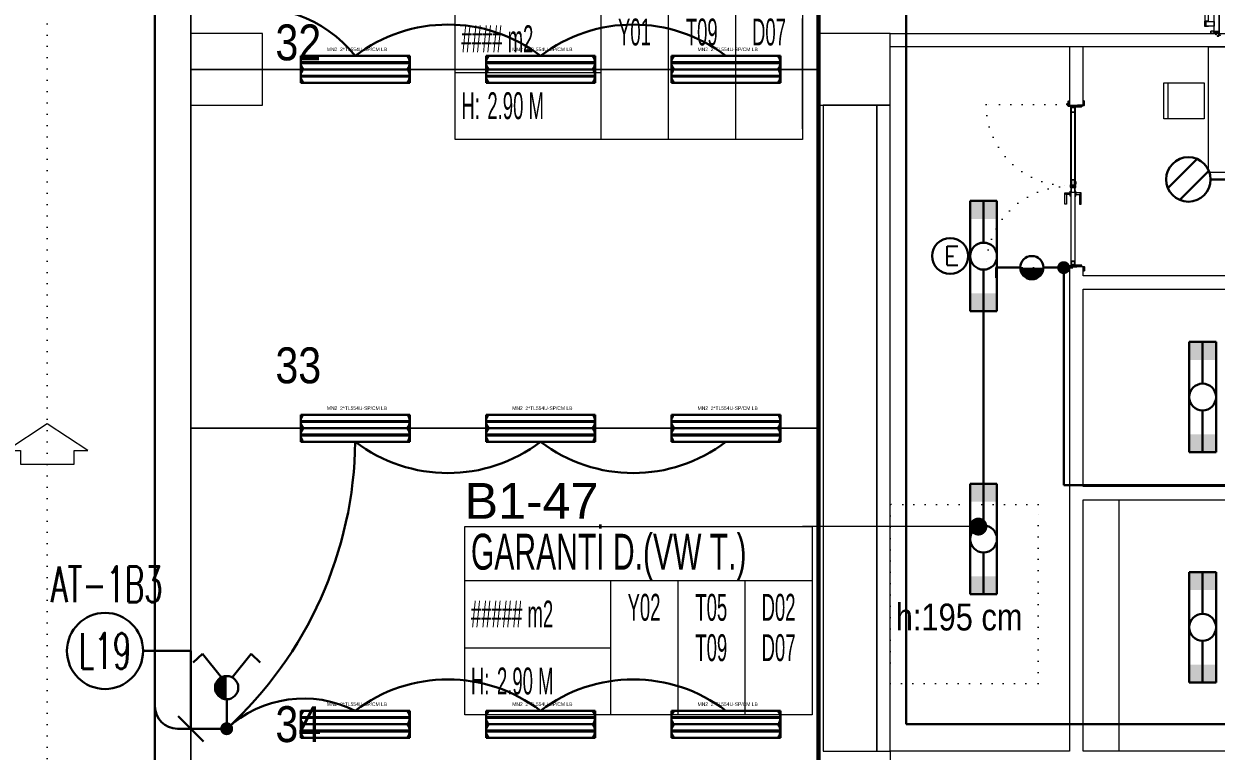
# Model space of a CAD drawing. Header units: metres. Extents: x -13316 to 152404, y -3899 to 30226.
# Drawn here: x 59094 to 60423, y 2000 to 2811 of the extents above; entities that cross this region are included whole.
import ezdxf
from ezdxf.enums import TextEntityAlignment as Align

# ---------------------------------------------------------------- set-up
doc = ezdxf.new("R2010")
doc.units = ezdxf.units.M
doc.header["$LTSCALE"] = 100
doc.header["$MEASUREMENT"] = 0
doc.header["$PDMODE"] = 1
for name, pattern in [('DOT2', [0.125, 0, -0.125]), ('DOT5', [0.75, 0, -0.75]), ('HIDDEN', [0.375, 0.25, -0.125])]:
    doc.linetypes.add(name, pattern=pattern)
doc.layers.get('0').update_dxf_attribs({"color": 9, "lineweight": 9})
for name, color, linetype, lineweight in [('00', 9, 'Continuous', 9), ('01', 9, 'Continuous', 9), ('05', 9, 'Continuous', 9), ('06B', 9, 'Continuous', 9), ('06C', 9, 'Continuous', 9), ('06D', 9, 'Continuous', 9), ('09', 9, 'Continuous', 9), ('10', 9, 'Continuous', 9), ('14', 9, 'Continuous', 9), ('20', 9, 'DOT2', 9), ('21', 9, 'Continuous', 9), ('21_mahal200', 9, 'Continuous', 9), ('E-2x18W GÖMME PL COMPACT FLUORESAN ARMATÜR', 7, 'Continuous', 30), ('E-2x36 W SIVAÜSTÜ FLUORESAN ARMATÜR (ETANŞ)', 7, 'Continuous', 30), ('E-2x54 W SIVAÜSTÜ FLUORESAN YÜKSEK TAVAN ARMATÜRÜ', 7, 'Continuous', 30), ('E-ACİL AYDINLATMA KİTİ', 7, 'Continuous', 30), ('E-ANAHTAR (ETANŞ)', 7, 'Continuous', 30), ('E-KABLO', 7, 'Continuous', 30), ('E-KOMÜTATÖR ANAHTAR (ETANŞ)', 7, 'Continuous', 30), ('E-LINYE', 7, 'Continuous', 30)]:
    doc.layers.add(name, color=color, linetype=linetype, lineweight=lineweight)
doc.styles.add('Arial', font='arial.ttf', dxfattribs={"height": 2.5})
doc.styles.add('E-YAZI', font='txttw.shx')
doc.styles.add('MuuM_TEXT-STANDART', font='ARIALN.TTF')
doc.dimstyles.new('MuuM_DIM200', dxfattribs={"dimscale": 20, "dimtxt": 2, "dimasz": 1, "dimexe": 1, "dimexo": 1, "dimgap": 1, "dimtad": 1, "dimdec": 1, "dimrnd": 0.5, "dimdsep": 46, "dimtxsty": 'MuuM_TEXT-STANDART', "dimblk": 'ARCHTICK', "dimcen": 0, "dimdle": 0.15, "dimclrd": 256, "dimclre": 256, "dimclrt": 256, "dimadec": 0, "dimazin": 0, "dimtfac": 5, "dimtdec": 1, "dimtix": 1, "dimtmove": 2, "dimatfit": 3, "dimldrblk": 'DOT', "dimfxl": 3, "dimfxlon": 1, "dimtolj": 1, "dimlwd": -1, "dimlwe": -1, "dimarcsym": 0})

# ---------------------------------------------------------------- blocks, each defined once
blk = doc.blocks.new('100_2x18W GÖMME PL COMPACT FLUORESAN ARMATÜR')
at = {"layer": 'E-2x18W GÖMME PL COMPACT FLUORESAN ARMATÜR', "color": 7}
for p, q in [((-1.426, -0.605), (0.605, 1.426)), ((-0.605, -1.426), (1.426, 0.605))]:
    blk.add_line(p, q, dxfattribs=at)
at = {"layer": 'E-2x18W GÖMME PL COMPACT FLUORESAN ARMATÜR', "color": 4}
blk.add_circle((0, 0), 1.549, dxfattribs=at)
blk = doc.blocks.new('2x54 W SIVAÜSTÜ FLUORESAN YÜKSEK TAVAN ARMATÜRÜ')
at = {"layer": 'E-2x54 W SIVAÜSTÜ FLUORESAN YÜKSEK TAVAN ARMATÜRÜ', "color": 4}
for p, q in [((-60.8, 15), (-60.8, -15)), ((-60.8, 15), (60.8, 15)), ((60.8, 15), (60.8, 0)), ((-60, 0), (-15, 0)), ((15, 0), (60, 0)), ((60.8, 0), (60.8, -15)), ((-60.8, -15), (60.8, -15))]:
    blk.add_line(p, q, dxfattribs=at)
at = {"layer": 'E-2x54 W SIVAÜSTÜ FLUORESAN YÜKSEK TAVAN ARMATÜRÜ', "color": 7}
for p, q in [((-60.8, 0), (60.8, 0)), ((-59.3, 8), (59.3, 8)), ((-59.2, 7), (59.4, 7)), ((-59.3, -7), (59.3, -7)), ((-59.2, -8), (59.4, -8))]:
    blk.add_line(p, q, dxfattribs=at)
for centre in [(-59.2, 7.6), (-59.2, 7.3), (59.4, 7.6), (59.4, 7.3), (-59.2, -7.4), (-59.2, -7.7), (59.4, -7.4), (59.4, -7.7)]:
    blk.add_circle(centre, 0.11, dxfattribs=at)
for centre, radius, start, end in [((-48.7, 7.5), 12.1, 141.86, 218.14), ((48.7, 7.5), 12.1, 321.86, 38.14), ((-59.1, 7.5), 0.515, 106.8674, 266.7612), ((-59.3, 7.5), 0.519, 289.2244, 84.4042), ((59.5, 7.5), 0.515, 106.8674, 266.7612), ((59.3, 7.5), 0.519, 289.2244, 84.4042), ((-48.7, -7.5), 12.1, 141.86, 218.14), ((-59.1, -7.5), 0.515, 106.8674, 266.7612), ((-59.3, -7.5), 0.519, 289.2244, 84.4042), ((48.7, -7.5), 12.1, 321.86, 38.14), ((59.5, -7.5), 0.515, 106.8674, 266.7612), ((59.3, -7.5), 0.519, 289.2244, 84.4042)]:
    blk.add_arc(centre, radius, start, end, dxfattribs=at)
at = {"layer": 'E-2x54 W SIVAÜSTÜ FLUORESAN YÜKSEK TAVAN ARMATÜRÜ', "color": 7, "style": 'Arial'}
blk.add_text('MN2  2*TL554U-SP/CM LB', height=3.951, dxfattribs=at).set_placement((-31.6, 20.4))
blk = doc.blocks.new('100_KOMÜTATÖR ANAHTAR (ETANŞ)')
at = {"layer": 'E-KOMÜTATÖR ANAHTAR (ETANŞ)', "color": 4}
for p, q in [((-1.695, 5.222), (-2.326, 4.622)), ((-0.372, 3.563), (-1.695, 5.222)), ((0.372, 3.563), (1.695, 5.222)), ((1.695, 5.222), (2.326, 4.622)), ((0, 2.053), (0, 0))]:
    blk.add_line(p, q, dxfattribs=at)
at = {"layer": 'E-KOMÜTATÖR ANAHTAR (ETANŞ)', "color": 4, "const_width": 0.81}
blk.add_lwpolyline([(0, 3.268, 0.414214), (-0.405, 2.863, 0.414214), (0, 2.458, 0.414214)], format="xyb", dxfattribs=at)
at = {"layer": 'E-KOMÜTATÖR ANAHTAR (ETANŞ)', "color": 4}
blk.add_circle((0, 2.863), 0.81, dxfattribs=at)
blk = doc.blocks.new('100_2x36 W SIVAÜSTÜ FLUORESAN ARMATÜR (ETANŞ)')
at = {"layer": 'E-2x36 W SIVAÜSTÜ FLUORESAN ARMATÜR (ETANŞ)', "color": 4}
for p, q in [((-6.15, 1.5), (6.15, 1.5)), ((-6.15, 1.5), (-6.15, -1.5)), ((6.15, 1.5), (6.15, -1.5)), ((-1.5, 0), (-6.15, 0)), ((1.5, 0), (6.15, 0)), ((-6.15, -1.5), (6.15, -1.5))]:
    blk.add_line(p, q, dxfattribs=at)
blk.add_circle((0, 0), 1.5, dxfattribs=at)
for points in [[(-4.15, 1.5), (-4.15, -1.5), (-6.15, 1.5), (-6.15, -1.5)], [(4.15, 1.5), (4.15, -1.5), (6.15, 1.5), (6.15, -1.5)]]:
    blk.add_solid(points, dxfattribs=at)
blk = doc.blocks.new('100_ACİL AYDINLATMA KİTİ')
at = {"layer": 'E-ACİL AYDINLATMA KİTİ', "color": 3}
blk.add_circle((0, 0), 1.251, dxfattribs=at)
at = {"layer": 'E-ACİL AYDINLATMA KİTİ', "color": 3, "style": 'E-YAZI'}
blk.add_text('E', height=1.34, dxfattribs=at).set_placement((-0.448, -0.694))
blk = doc.blocks.new('100_ANAHTAR (ETANŞ)')
at = {"layer": 'E-ANAHTAR (ETANŞ)', "color": 4}
for p, q in [((0, 5.345), (-0.714, 5.345)), ((0, 3.673), (0, 5.345)), ((0, 2.053), (0, 0))]:
    blk.add_line(p, q, dxfattribs=at)
at = {"layer": 'E-ANAHTAR (ETANŞ)', "color": 4, "const_width": 0.81}
blk.add_lwpolyline([(0, 3.268, 0.414214), (-0.405, 2.863, 0.414214), (0, 2.458, 0.414214)], format="xyb", dxfattribs=at)
at = {"layer": 'E-ANAHTAR (ETANŞ)', "color": 4}
blk.add_circle((0, 2.863), 0.81, dxfattribs=at)
blk = doc.blocks.new('p-kolon_80x80')
blk.add_lwpolyline([(-40, -40), (40, -40), (40, 40), (-40, 40)], close=True)
blk = doc.blocks.new('1.bod.mimari.elk')
at = {"layer": '01'}
for p in [(3000, -6190), (3700, -6190)]:
    blk.add_blockref('p-kolon_80x80', p, dxfattribs=at)
blk = doc.blocks.new('prf-scr2')
at = {"linetype": 'DOT2', "ltscale": 10}
blk.add_line((0, 0.2), (0, -1.1), dxfattribs=at)
for p, q in [((-0.1, -0.2), (0.1, -0.3)), ((0.1, -0.2), (-0.1, -0.2)), ((0.1, -0.3), (-0.1, -0.3)), ((-0.1, -0.3), (0.1, -0.4)), ((0.1, -0.4), (-0.1, -0.4)), ((0.1, -0.5), (-0.1, -0.4)), ((-0.1, -0.4), (0.1, -0.4)), ((0.1, -0.6), (-0.1, -0.5)), ((-0.1, -0.5), (0.1, -0.5)), ((-0.1, -0.6), (0.1, -0.7)), ((0.1, -0.6), (-0.1, -0.6)), ((-0.1, -0.6), (0.1, -0.6)), ((-0.1, -0.7), (0.1, -0.8)), ((0.1, -0.7), (-0.1, -0.7)), ((-0.1, -0.8), (0.1, -0.8)), ((0.1, -0.8), (-0.1, -0.8)), ((0.1, -0.2), (0, -0.1)), ((0, -0.2), (0.1, -0.2))]:
    blk.add_line(p, q)
blk.add_lwpolyline([(0.2, 0), (-0.2, 0), (-0.2, 0), (-0.1, -0.1), (0.1, -0.1), (0.2, 0), (0.2, 0)], close=True)
for points in [[(0.2, 0), (-0.2, 0)], [(-0.1, -0.1), (-0.1, -0.2), (-0.1, -0.2), (-0.1, -0.2), (-0.1, -0.2), (-0.1, -0.3), (-0.1, -0.3), (-0.1, -0.3), (-0.1, -0.3), (-0.1, -0.4), (-0.1, -0.4), (-0.1, -0.4), (-0.1, -0.4), (-0.1, -0.4), (-0.1, -0.5), (-0.1, -0.5), (-0.1, -0.5), (-0.1, -0.5), (-0.1, -0.5), (-0.1, -0.5), (-0.1, -0.6), (-0.1, -0.6), (-0.1, -0.6), (-0.1, -0.6), (-0.1, -0.6), (-0.1, -0.7), (-0.1, -0.7), (-0.1, -0.7), (-0.1, -0.7), (-0.1, -0.7), (-0.1, -0.8), (-0.1, -0.8), (-0.1, -0.8), (-0.1, -0.8), (0, -0.9), (0, -0.9), (0, -0.9), (0.1, -0.8), (0.1, -0.8), (0.1, -0.7), (0.1, -0.7), (0.1, -0.7), (0.1, -0.7), (0.1, -0.7), (0.1, -0.7), (0.1, -0.6), (0.1, -0.6), (0.1, -0.6), (0.1, -0.6), (0.1, -0.6), (0.1, -0.5), (0.1, -0.5), (0.1, -0.5), (0.1, -0.5), (0.1, -0.4), (0.1, -0.4), (0.1, -0.4), (0.1, -0.4), (0.1, -0.4), (0.1, -0.3), (0.1, -0.3), (0.1, -0.3), (0.1, -0.3), (0.1, -0.3), (0.1, -0.3), (0.1, -0.2), (0.1, -0.2), (0.1, -0.2), (0.1, -0.2), (0.1, -0.2), (0.1, -0.1)]]:
    blk.add_lwpolyline(points)
blk = doc.blocks.new('gr-p-barel kilitli kapı kolu')
at = {"flags": 128}
for points in [[(-0.9, 0.8), (-0.9, 4.9), (-11.7, 4.9), (-11.7, 6.7), (0.9, 6.7), (0.9, 0.8)], [(-0.8, 5), (0.8, 6.6)]]:
    blk.add_lwpolyline(points, dxfattribs=at)
blk.add_lwpolyline([(-2.75, 0), (-2.75, 0.7), (2.75, 0.7), (2.75, 0)])
blk.add_lwpolyline([(-1.3, 0.7), (1.3, 0.7), (1.3, 0.8), (-1.3, 0.8)], close=True)
blk = doc.blocks.new('p-de-02')
at = {"layer": '06C'}
blk.add_lwpolyline([(106.3, -16.6, 1), (106.3, -15.8), (104.3, -15.8), (104.3, -16.6), (106.4, -16.6)], format="xyb", dxfattribs=at)
blk.add_arc((106.3, -16.2), 0.5, 233.1301, 126.8699, dxfattribs=at)
at = {"layer": '09'}
for p, q in [((108.1, -16.7), (108.1, -16.6)), ((108.2, -16.7), (108.2, -16.6)), ((108.3, -16.6), (108.3, -16.7)), ((108.4, -16.7), (108.4, -16.6)), ((108.5, -16.6), (108.5, -16.7)), ((108.6, -16.7), (108.6, -16.6)), ((108.7, -16.6), (108.7, -16.7)), ((108.8, -16.6), (108.8, -16.7)), ((109.3, -21.9), (109.3, -21.7)), ((109.4, -21.7), (109.4, -21.9)), ((109.5, -21.9), (109.5, -21.7)), ((109.6, -21.7), (109.6, -21.9)), ((109.7, -21.9), (109.7, -21.7)), ((109.8, -21.7), (109.8, -21.9)), ((109.9, -21.9), (109.9, -21.7)), ((110, -21.9), (110, -21.7))]:
    blk.add_line(p, q, dxfattribs=at)
at = {"layer": '10'}
for points in [[(14.2, -6.8, -0.414214), (14.3, -6.7), (18.7, -6.7, -0.414214), (18.8, -6.8), (18.8, -14.1), (19, -14.1), (19, -6.8, 0.414214), (18.7, -6.5), (14.3, -6.5, 0.414214), (14, -6.8), (14, -7.7, 0.414214), (14.3, -8), (15.4, -8), (15.4, -7.8), (14.3, -7.8, -0.414214), (14.2, -7.7)], [(19, -9.7, -0.414214), (19.3, -9.4), (20.3, -9.4, -0.414214), (20.6, -9.7), (20.6, -16.1, -0.414214), (20.3, -16.4, -0.414214), (20, -16.1), (20, -15.2), (19, -15.2), (19, -24.2, -0.414214), (18.7, -24.5), (14.3, -24.5, -0.414214), (14, -24.2), (14, -23.3, -0.414214), (14.3, -23), (15.4, -23), (15.4, -23.2), (14.3, -23.2, 0.414214), (14.2, -23.3), (14.2, -24.2, 0.414214), (14.3, -24.3), (18.7, -24.3, 0.414214), (18.8, -24.2), (18.8, -15), (20.2, -15), (20.2, -16.1, 0.414214), (20.3, -16.2, 0.414214), (20.4, -16.1), (20.4, -9.7, 0.414214), (20.3, -9.6), (19.3, -9.6, 0.414214), (19.2, -9.7), (19.2, -10.6), (19, -10.6)], [(198.6, -9.7, 0.414214), (198.3, -9.4), (197.3, -9.4, 0.414214), (197, -9.7), (197, -16.1, 0.414214), (197.3, -16.4, 0.414214), (197.6, -16.1), (197.6, -15.2), (198.6, -15.2), (198.6, -24.2, 0.414214), (198.9, -24.5), (203.3, -24.5, 0.414214), (203.6, -24.2), (203.6, -23.3, 0.414214), (203.3, -23), (202.2, -23), (202.2, -23.2), (203.3, -23.2, -0.414214), (203.4, -23.3), (203.4, -24.2, -0.414214), (203.3, -24.3), (198.9, -24.3, -0.414214), (198.8, -24.2), (198.8, -15), (197.4, -15), (197.4, -16.1, -0.414214), (197.3, -16.2, -0.414214), (197.2, -16.1), (197.2, -9.7, -0.414214), (197.3, -9.6), (198.3, -9.6, -0.414214), (198.4, -9.7), (198.4, -10.6), (198.6, -10.6)], [(203.4, -6.8, 0.414214), (203.3, -6.7), (198.9, -6.7, 0.414214), (198.8, -6.8), (198.8, -14.1), (198.6, -14.1), (198.6, -6.8, -0.414214), (198.9, -6.5), (203.3, -6.5, -0.414214), (203.6, -6.8), (203.6, -7.7, -0.414214), (203.3, -8), (202.2, -8), (202.2, -7.8), (203.3, -7.8, 0.414214), (203.4, -7.7)], [(18.4, -25), (19.8, -24.4), (19.8, -21.5), (20, -21.5), (20, -24.5), (18.5, -25.2, -14.796002)], [(199.2, -25), (197.8, -24.4), (197.8, -21.5), (197.6, -21.5), (197.6, -24.5), (199.1, -25.2, 14.796002)]]:
    blk.add_lwpolyline(points, format="xyb", close=True, dxfattribs=at)
for points in [[(108.2, -20.1), (108.2, -18.1), (108.5, -18.1), (108.5, -17), (20.3, -17), (20.3, -18.1), (20.6, -18.1), (20.6, -20.1), (20.3, -20.1), (20.3, -18.3), (20, -18.3), (20, -16.7), (108.8, -16.7), (108.8, -18.3), (108.5, -18.3), (108.5, -20.1)], [(108.2, -18.1), (108.2, -20.1), (108.8, -20.1), (108.8, -21.7), (20, -21.7), (20, -20.1), (20.6, -20.1), (20.6, -18.1), (20.9, -18.1), (20.9, -20.3), (20.3, -20.3), (20.3, -21.4), (108.5, -21.4), (108.5, -20.3), (107.9, -20.3), (107.9, -18.1), (108.2, -18.1)], [(109.9, -20.1), (109.9, -18.1), (109.6, -18.1), (109.6, -17), (197.3, -17), (197.3, -18.1), (197, -18.1), (197, -20.1), (197.3, -20.1), (197.3, -18.3), (197.6, -18.3), (197.6, -16.7), (109.3, -16.7), (109.3, -18.3), (109.6, -18.3), (109.6, -20.1)], [(109.9, -18.1), (109.9, -20.1), (109.3, -20.1), (109.3, -21.7), (197.6, -21.7), (197.6, -20.1), (197, -20.1), (197, -18.1), (196.7, -18.1), (196.7, -20.3), (197.3, -20.3), (197.3, -21.4), (109.6, -21.4), (109.6, -20.3), (110.2, -20.3), (110.2, -18.1), (109.9, -18.1)]]:
    blk.add_lwpolyline(points, dxfattribs=at)
for points in [[(20.9, -17.2), (26.9, -17.2), (26.9, -21.2), (20.9, -21.2)], [(21.2, -17.5), (26.6, -17.5), (26.6, -20.9), (21.2, -20.9)], [(107.9, -17.2), (101.9, -17.2), (101.9, -21.2), (107.9, -21.2)], [(107.6, -17.5), (102.2, -17.5), (102.2, -20.9), (107.6, -20.9)], [(108.1, -22.4), (110, -22.4), (110, -21.9), (108.1, -21.9), (107.5, -21.9), (107.5, -22.4)], [(110, -16.1), (108.1, -16.1), (108.1, -16.6), (110.6, -16.6), (110.6, -16.6), (110.6, -16.1)], [(110.2, -17.2), (116.2, -17.2), (116.2, -21.2), (110.2, -21.2)], [(110.5, -17.5), (115.9, -17.5), (115.9, -20.9), (110.5, -20.9)], [(196.7, -17.2), (192.7, -17.2), (192.7, -21.2), (196.7, -21.2)], [(196.4, -17.5), (193, -17.5), (193, -20.9), (196.4, -20.9)]]:
    blk.add_lwpolyline(points, close=True, dxfattribs=at)
for centre in [(17.8, -25.5), (199.8, -25.5)]:
    blk.add_circle(centre, 0.55, dxfattribs=at)
at = {"layer": '20'}
for p, q in [((17.8, -25.5), (17.8, -116)), ((199.8, -25.5), (199.8, -116))]:
    blk.add_line(p, q, dxfattribs=at)
at = {"layer": '20', "linetype": 'HIDDEN'}
for points in [[(18.6, -24.3), (18.6, -23), (17.1, -23), (17.1, -24.3)], [(18.4, -25), (18.4, -23.2), (17.3, -23.2), (17.3, -25)], [(199, -24.3), (199, -23), (200.5, -23), (200.5, -24.3)], [(199.2, -25), (199.2, -23.2), (200.3, -23.2), (200.3, -25)]]:
    blk.add_lwpolyline(points, dxfattribs=at)
at = {"layer": '20'}
for centre, start, end in [((17.8, -25.5), 270, 2.4057), ((199.8, -25.5), 177.5943, 270)]:
    blk.add_arc(centre, 90.5, start, end, dxfattribs=at)
at = {"layer": '06B', "xscale": -1}
blk.add_blockref('gr-p-barel kilitli kapı kolu', (117.3, -16.7), dxfattribs=at)
at = {"layer": '06B', "rotation": 180}
blk.add_blockref('gr-p-barel kilitli kapı kolu', (117.3, -21.7), dxfattribs=at)
at = {"layer": '10', "xscale": -1, "rotation": 90}
for p in [(20.3, -19.2), (109.6, -19.2)]:
    blk.add_blockref('prf-scr2', p, dxfattribs=at)
at = {"layer": '10', "rotation": 270}
for p in [(108.5, -19.2), (197.3, -19.2)]:
    blk.add_blockref('prf-scr2', p, dxfattribs=at)
blk = doc.blocks.new('p-birim')
blk.add_lwpolyline([(0, 0), (1, 0), (1, 1), (0, 1)], close=True)
blk = doc.blocks.new('p-işyeri')
at = {"color": 0, "const_width": 2}
blk.add_lwpolyline([(200, 0), (200, 700), (-200, 700), (-200, 0)], close=True, dxfattribs=at)
blk = doc.blocks.new('gr-p-birim')
blk.add_lwpolyline([(-0.5, -0.5), (0.5, -0.5), (0.5, 0.5), (-0.5, 0.5)], close=True)
blk = doc.blocks.new('0_arrow1')
at = {"linetype": 'ByBlock', "lineweight": -2}
blk.add_lwpolyline([(15, -22.5), (-15, -22.5), (-15, -15), (-22.5, -15), (0, 0), (22.5, -15), (15, -15)], close=True, dxfattribs=at)
blk.add_point((0, 0))
blk = doc.blocks.new('*U21')
at = {"ltscale": 15}
for p, q in [((-25, 1), (-26, 0)), ((-25, -1), (-26, 0)), ((-23, 1), (-25, 1)), ((-23, 1), (-23, -2)), ((-21, -3), (-18, 3)), ((-21, -3), (-18, 3)), ((-20, -3), (-17, 3)), ((-20, -3), (-16, 3)), ((-18, -3), (-15, 3)), ((-18, -3), (-15, 3)), ((-18, 1), (-18, 2)), ((-17, -3), (-14, 3)), ((-17, -3), (-13, 3)), ((-17, 1), (-17, 2)), ((-15, -3), (-12, 3)), ((-15, -3), (-12, 3)), ((-15, 1), (-15, 2)), ((-14, -3), (-11, 3)), ((-14, -3), (-10, 3)), ((-14, 1), (-14, 2)), ((-12, -3), (-9, 3)), ((-12, -3), (-9, 3)), ((-12, 1), (-12, 2)), ((-11, -3), (-8, 3)), ((-11, -3), (-7, 3)), ((-11, 1), (-11, 2)), ((-9, -3), (-6, 3)), ((-9, -3), (-6, 3)), ((-9, 1), (-9, 2)), ((-8, -3), (-4, 3)), ((-8, -3), (-5, 3)), ((-8, 1), (-8, 2)), ((-6, -3), (-3, 3)), ((-6, -3), (-3, 3)), ((-6, 1), (-6, 2)), ((-5, -3), (-1, 3)), ((-5, -3), (-2, 3)), ((-5, 1), (-5, 2)), ((-3, 1), (-3, 2)), ((0, 4), (-2, 1)), ((-2, 1), (-2, 2)), ((0, 0), (-1, 0)), ((-25, -1), (-23, -2)), ((-9, -2), (-23, -2)), ((-21, -3), (-21, -2)), ((-20, -3), (-19, -2)), ((-20, -2), (-19, -2)), ((-19, -2), (-18, -2)), ((-18, -3), (-18, -2)), ((-17, -3), (-16, -2)), ((-17, -2), (-16, -2)), ((-16, -2), (-15, -2)), ((-15, -3), (-15, -2)), ((-14, -3), (-13, -2)), ((-14, -2), (-13, -2)), ((-13, -2), (-12, -2)), ((-12, -3), (-12, -2)), ((-11, -3), (-10, -2)), ((-11, -2), (-10, -2)), ((-10, -2), (-9, -2)), ((-9, -3), (-9, -2)), ((-8, -2), (-7, -2)), ((-8, -3), (-7, -2)), ((-7, -2), (-6, -2)), ((-6, -3), (-6, -2)), ((-5, -2), (-4, -2)), ((-5, -3), (-4, -2)), ((-4, -2), (-2, -2)), ((0, -4), (-2, -2)), ((0, 0), (-1, 0))]:
    blk.add_line(p, q, dxfattribs=at)
for p, q in [((-7, 1), (-23, 1)), ((-17, 1), (-19, 1)), ((-16, 1), (-17, 1)), ((-14, 1), (-16, 1)), ((-13, 1), (-14, 1)), ((-11, 1), (-13, 1)), ((-10, 1), (-11, 1)), ((-8, 1), (-10, 1)), ((-7, 1), (-8, 1)), ((-5, 1), (-7, 1)), ((-4, 1), (-5, 1)), ((-2, 1), (-4, 1)), ((-2, 1), (-2, 1)), ((0, 0), (0, 4)), ((-2, -2), (-2, -2)), ((0, 0), (0, -4))]:
    blk.add_line(p, q)
for centre, radius, start, end in [((-26, 4), 3.92, 274.361, 322.1025), ((-26, -4), 3.92, 37.8975, 85.639), ((-18, 3), 0.0971, 330.3204, 150.3204), ((-17, 3), 0.0971, 330.3204, 150.3204), ((-15, 3), 0.0971, 330.3204, 150.3204), ((-14, 3), 0.0971, 330.3204, 150.3204), ((-12, 3), 0.0971, 330.3204, 150.3204), ((-11, 3), 0.0971, 330.3204, 150.3204), ((-9, 3), 0.0971, 330.3204, 150.3204), ((-8, 3), 0.0971, 330.3204, 150.3204), ((-6, 3), 0.0971, 330.3204, 150.3204), ((-5, 3), 0.0971, 330.3204, 150.3204), ((-3, 3), 0.0971, 330.3204, 150.3204), ((-2, 3), 0.0971, 330.3204, 150.3204), ((-1, 0), 0.486, 90, 270), ((0, 4), 0.25, 0, 150.0864), ((-21, -3), 0.0971, 150.3204, 330.3204), ((-20, -3), 0.0971, 150.3204, 330.3204), ((-18, -3), 0.0971, 150.3204, 330.3204), ((-17, -3), 0.0971, 150.3204, 330.3204), ((-15, -3), 0.0971, 150.3204, 330.3204), ((-14, -3), 0.0971, 150.3204, 330.3204), ((-12, -3), 0.0971, 150.3204, 330.3204), ((-11, -3), 0.0971, 150.3204, 330.3204), ((-9, -3), 0.0971, 150.3204, 330.3204), ((-8, -3), 0.0971, 150.3204, 330.3204), ((-6, -3), 0.0971, 150.3204, 330.3204), ((-5, -3), 0.0971, 150.3204, 330.3204), ((0, -4), 0.25, 209.9136, 0)]:
    blk.add_arc(centre, radius, start, end, dxfattribs=at)
blk = doc.blocks.new('conta')
at = {"ltscale": 10}
for p, q in [((-2649.9, 5345.5), (-2649.8, 5345.6)), ((-2649.9, 5344.5), (-2649.8, 5344.3)), ((-2649.8, 5344.3), (-2649.7, 5344.3)), ((-2649.7, 5345.4), (-2649.3, 5345.4)), ((-2649.2, 5345.4), (-2649.1, 5345.5)), ((-2649, 5344), (-2648.8, 5343.8)), ((-2648.9, 5344.1), (-2648.7, 5343.9)), ((-2648.8, 5345.1), (-2648.6, 5345.3)), ((-2648.8, 5344.9), (-2648.6, 5345.2)), ((-2648.7, 5343.8), (-2648.7, 5343.8)), ((-2648.6, 5345.3), (-2648.6, 5345.3))]:
    blk.add_line(p, q, dxfattribs=at)
for centre, radius, start, end in [((-2649.8, 5345.5), 0.05, 140.6345, 188.9372), ((-2653, 5345), 3.19, 350.4674, 8.9372), ((-2649.9, 5344.5), 0.02, 170.4674, 213.7451), ((-2649.7, 5345.6), 0.0696, 22.2428, 159.258), ((-2650.9, 5345), 1.24, 340.3382, 16.7772), ((-2649.7, 5344.6), 0.03, 160.3382, 273.2666), ((-2649.7, 5345.4), 0.03, 90, 196.7772), ((-2649.6, 5341.5), 3.01, 80.4362, 93.2666), ((-2649.3, 5345.5), 0.05, 270, 303.0062), ((-2649.2, 5344.1), 0.231, 353.9571, 81.9004), ((-2649.1, 5345.5), 0.03, 4.7972, 123.0062), ((-2649.1, 5344.5), 0.03, 260.4362, 338.7066), ((-2651.2, 5344.8), 2.33, 7.5897, 18.7951), ((-2649, 5345.6), 0.05, 18.7951, 42.1429), ((-2650.2, 5345), 1.27, 338.7066, 23.0418), ((-2648.9, 5344.1), 0.1, 173.9571, 217.2653), ((-2648.8, 5345.1), 0.05, 187.5897, 322.7347), ((-2658.2, 5345.2), 9.36, 353.6857, 357.8537), ((-2648.8, 5344.2), 0.1, 173.6857, 217.2653), ((-2648.8, 5344.8), 0.05, 142.7347, 180.2669), ((-2648.7, 5343.8), 0.05, 217.2653, 307.2653), ((-2648.7, 5343.8), 0.05, 307.2653, 37.2653), ((-2648.6, 5345.3), 0.05, 52.7347, 142.7347), ((-2648.6, 5345.3), 0.05, 322.7347, 52.7347)]:
    blk.add_arc(centre, radius, start, end, dxfattribs=at)
for points, knots in [([(-2649, 5345.6), (-2649, 5345.6), (-2649.1, 5345.7), (-2649.2, 5345.4), (-2649.3, 5345.7), (-2649.4, 5345.5), (-2649.5, 5345.7), (-2649.6, 5345.5), (-2649.7, 5345.6), (-2649.7, 5345.6)], [0.0086373, 0.0086373, 0.0086373, 0.0086373, 0.1097304, 0.3133405, 0.4430081, 0.5658764, 0.7165186, 0.8527974, 0.9648495, 0.9648495, 0.9648495, 0.9648495]), ([(-2649.7, 5344.3), (-2649.7, 5344.3), (-2649.7, 5344.5), (-2649.6, 5344.3), (-2649.3, 5344.4), (-2649.2, 5344.4), (-2649.2, 5344.4)], [0, 0, 0, 0, 0.1008757, 0.3841126, 0.5436166, 0.6906785, 0.6906785, 0.6906785, 0.6906785])]:
    blk.add_open_spline(points, degree=3, knots=knots, dxfattribs=at)
blk = doc.blocks.new('p-yn_sackasa')
at = {"layer": '10', "linetype": 'Continuous'}
for p, q in [((-2.2, 0), (-2.2, -0.2)), ((0, 6.9), (0, 6.2)), ((0, 6.2), (0, 6.9)), ((0.1, 6.9), (0.1, 6.2)), ((0.2, 6.9), (0.2, 6.2)), ((2.7, 7.2), (0.3, 7.2)), ((2.7, 7.2), (0.3, 7.2)), ((2.7, 7), (0.3, 7)), ((0.3, 7), (2.7, 7)), ((0.3, 6.1), (0.8, 6.1)), ((0.7, 6), (0.3, 6)), ((0.3, 5.9), (0.7, 5.9)), ((0.8, 5.9), (0.3, 5.9)), ((0.7, 5.9), (0.7, 6)), ((0.7, -0.7), (0.7, 2.3)), ((0.7, -0.7), (0.7, 2.3)), ((0.8, 5.9), (0.8, 6.1)), ((0.8, -0.7), (0.8, 2.3)), ((0.8, -0.7), (0.8, 2.3)), ((0.9, 2.3), (1, 2.3)), ((0.9, 2.3), (0.9, 2.3)), ((1, 2.5), (1, 2.4)), ((1, 2.5), (1, 2.5)), ((1.1, 2.5), (1.1, 3.7)), ((1.1, 2.5), (1.1, 3.7)), ((1.3, 3.7), (1.3, 2.5)), ((1.3, 2.5), (1.3, 3.7)), ((2.5, 4), (1.4, 4)), ((1.4, 4), (2.5, 4)), ((1.4, 3.8), (2.5, 3.8)), ((2.5, 3.8), (1.4, 3.8)), ((2.5, 3.4), (2.6, 3.7)), ((2.6, 3.7), (2.5, 3.4)), ((2.7, 3.6), (2.6, 3.3)), ((2.7, 3.6), (2.6, 3.3)), ((2.8, 3.3), (2.8, 6.9)), ((2.8, 3.3), (2.8, 6.9)), ((2.9, 3.3), (2.9, 6.9)), ((2.9, 3.3), (2.9, 6.9)), ((-2.9, -1.7), (-2.9, -0.3)), ((-2.9, -0.3), (-2.9, -1.7)), ((-2.8, -0.3), (-2.8, -1.7)), ((-2.8, -0.3), (-2.8, -1.7)), ((-2.2, 0), (-2.7, 0)), ((-2.2, 0), (-2.7, 0)), ((-2.2, -0.1), (-2.7, -0.1)), ((-2.2, -0.2), (-2.7, -0.2)), ((1, -1.8), (-2.7, -1.8)), ((1, -1.9), (-2.7, -1.9)), ((-2.7, -2), (1, -2)), ((1, -2), (-2.7, -2)), ((-2.2, -0.1), (-2.2, 0)), ((0.9, -0.8), (1, -0.8)), ((0.9, -0.8), (0.9, -0.8)), ((1, -0.9), (1, -0.9)), ((1, -0.9), (1, -0.9)), ((1.1, -1), (1.1, -1.7)), ((1.1, -1), (1.1, -1.7)), ((1.3, -1), (1.3, -1.7)), ((1.3, -1), (1.3, -1.7))]:
    blk.add_line(p, q, dxfattribs=at)
for points in [[(0.1, 2.1), (0.7, 2.1), (0.7, -0.5), (0.1, -0.5)], [(0.1, 2.1), (0.4, 2.1), (0.4, -0.5), (0.1, -0.5)]]:
    blk.add_lwpolyline(points, close=True, dxfattribs=at)
for centre, radius, start, end in [((0.3, 6.9), 0.249, 90, 180), ((0.3, 6.9), 0.261, 90, 180), ((0.3, 6.2), 0.249, 181.345, 271.3502), ((0.3, 6.2), 0.261, 180, 270), ((0.3, 6.9), 0.122, 90, 180), ((0.3, 6.2), 0.122, 180, 270), ((0.3, 6.9), 0.11, 90, 180), ((0.3, 6.2), 0.11, 180, 270), ((0.9, 2.3), 0.206, 63.2169, 180), ((0.9, 2.3), 0.219, 63.2153, 180), ((0.9, 2.3), 0.0801, 63.215, 180), ((0.9, 2.3), 0.0674, 63.2144, 180), ((1, 2.5), 0.219, 243.2148, 0), ((1, 2.5), 0.0801, 243.2203, 0), ((1, 2.5), 0.206, 243.2197, 0), ((1, 2.5), 0.0674, 243.2129, 0), ((1.4, 3.7), 0.24, 90, 180), ((1.4, 3.7), 0.253, 90, 180), ((1.4, 3.7), 0.114, 90, 180), ((1.4, 3.7), 0.101, 90, 180), ((2.5, 3.7), 0.249, 342.8613, 90), ((2.5, 3.7), 0.261, 342.8602, 90), ((2.5, 3.7), 0.122, 342.8607, 90), ((2.5, 3.7), 0.11, 342.8621, 90), ((2.7, 3.3), 0.232, 162.8601, 0), ((2.7, 3.3), 0.219, 162.8613, 0), ((2.7, 3.3), 0.0927, 162.8605, 0), ((2.7, 3.3), 0.0801, 162.8624, 0), ((2.7, 6.9), 0.249, 0, 90), ((2.7, 6.9), 0.261, 0, 90), ((2.7, 6.9), 0.122, 0, 90), ((2.7, 6.9), 0.11, 0, 90), ((-2.7, -0.3), 0.24, 90, 180), ((-2.7, -0.3), 0.253, 90, 180), ((-2.7, -1.7), 0.24, 180, 270), ((-2.7, -1.7), 0.253, 180, 270), ((-2.7, -0.3), 0.114, 90, 180), ((-2.7, -0.3), 0.101, 90, 180), ((-2.7, -1.7), 0.114, 180, 270), ((-2.7, -1.7), 0.101, 180, 270), ((0.9, -0.7), 0.206, 180, 296.7851), ((0.9, -0.7), 0.219, 180, 296.785), ((0.9, -0.7), 0.0674, 180, 180.5245), ((0.9, -0.7), 0.0801, 180, 296.785), ((0.9, -0.7), 0.0674, 180, 296.7871), ((1, -1), 0.219, 0, 116.7854), ((1, -1), 0.206, 0, 116.7836), ((1, -1), 0.0801, 0, 116.7811), ((1, -1), 0.0674, 0, 116.7871), ((1, -1.7), 0.114, 270, 0), ((1, -1.7), 0.24, 270, 0), ((1, -1.7), 0.101, 270, 0), ((1, -1.7), 0.253, 270, 0)]:
    blk.add_arc(centre, radius, start, end, dxfattribs=at)
at = {"layer": '10', "xscale": 0.0842696629213483, "yscale": 0.0842696629213483, "zscale": 0.0842696629213483}
blk.add_blockref('*U21', (1, 1.3), dxfattribs=at)
at = {"layer": '14', "xscale": -0.7887640449438696, "yscale": 0.7887640449438696, "zscale": 0.7887640449438204, "rotation": 90}
blk.add_blockref('conta', (4217.8, -2086.4), dxfattribs=at)
blk = doc.blocks.new('*U628')
at = {"layer": '06D'}
for points in [[(8.5, 9.6), (7.9, 9.6), (7.9, 13.6, -0.414214), (8.2, 13.9), (13.7, 13.9, -0.414214), (14.1, 13.6), (14.1, 9.6), (13.5, 9.6)], [(111.5, 9.6), (112.1, 9.6), (112.1, 13.6, 0.414214), (111.7, 13.9), (106.2, 13.9, 0.414214), (105.9, 13.6), (105.9, 9.6), (106.5, 9.6)]]:
    blk.add_lwpolyline(points, format="xyb", dxfattribs=at)
for points in [[(105.9, 13.3), (14.1, 13.3), (14.1, 10.2), (105.9, 10.2)], [(8.5, 10.9), (13.5, 10.9), (13.5, 3.4), (8.5, 3.4)], [(111.5, 12.1), (106.5, 12.1), (106.5, 3.4), (111.5, 3.4)]]:
    blk.add_lwpolyline(points, close=True, dxfattribs=at)
for points in [[(8.8, -2.6), (8.8, -3.8), (13.2, -3.8), (13.2, -2.6), (8.8, -2.6)], [(9.9, -3.8), (9.9, -10.1), (24.9, -10.1), (24.9, -8.2), (12.1, -8.2), (12.1, -8.2), (12.1, -3.8), (9.9, -3.8)]]:
    blk.add_lwpolyline(points, dxfattribs=at)
at = {"layer": '10', "ltscale": 10}
for p, q in [((1, 0.7), (2, 1.3)), ((1, 0.7), (2, 1.3)), ((2, 0.3), (1, 0.3)), ((2, 0.3), (1, 0.3)), ((2, 0.1), (1, 0.1)), ((2, 0.1), (1, 0.1)), ((2, 1.8), (2, 1.3)), ((2.3, 1.8), (2, 1.8)), ((2, 1.8), (2, 1.3)), ((2.3, 1.8), (2, 1.8)), ((2, 1.3), (2, -0.2)), ((2, 1.3), (2, -0.2)), ((2.3, -2.2), (2.3, 3.3)), ((2.3, 1.3), (2.3, 1.8)), ((2.3, 1.3), (2.3, 1.8)), ((2.3, -0.2), (2.3, 1.3)), ((2.3, -0.2), (2.3, 1.3)), ((117.6, 3.4), (2.4, 3.4)), ((2.4, -2.3), (2.4, 3.2)), ((117.5, 3.3), (2.5, 3.3)), ((117.5, -2.3), (117.5, 3.2)), ((117.7, -2.2), (117.7, 3.3)), ((117.7, 1.8), (117.7, 0.3)), ((118, 1.8), (117.7, 1.8)), ((117.7, 0.3), (117.7, -0.2)), ((118, 0.3), (118, 1.8)), ((118, 1.5), (119, 1.5)), ((118, 1.3), (119, 1.3)), ((119, 0.9), (118, 0.3)), ((118, -0.2), (118, 0.3)), ((0.3, -2.5), (0.3, -2.3)), ((0.4, -2.2), (2.2, -2.2)), ((0.4, -2.4), (0.4, -2.4)), ((119.6, -2.6), (0.4, -2.6)), ((119.5, -2.4), (0.5, -2.4)), ((0.5, -2.4), (2.3, -2.4)), ((2, -0.2), (2.3, -0.2)), ((2, -0.2), (2.3, -0.2)), ((119.5, -2.4), (117.6, -2.4)), ((117.7, -0.2), (118, -0.2)), ((119.6, -2.2), (117.7, -2.2)), ((119.5, -2.4), (119.5, -2.4)), ((119.7, -2.5), (119.7, -2.3)), ((120.8, -2), (120.8, -2.4)), ((120.8, -2), (120.8, -2.4)), ((121.1, -2), (121.1, -2.4)), ((121.1, -2), (121.1, -2.4)), ((121.2, -2.2), (121.1, -2.2)), ((121.2, -2.2), (121.1, -2.2)), ((121.2, -2.2), (121.2, -2.3)), ((121.2, -2.2), (121.2, -2.3)), ((121.6, -2.7), (121.7, -2.6)), ((121.6, -2.7), (121.7, -2.6))]:
    blk.add_line(p, q, dxfattribs=at)
blk.add_circle((120.9, -3.3), 0.843, dxfattribs=at)
blk.add_circle((120.9, -3.3), 0.843, dxfattribs=at)
for centre, radius, start, end in [((2.4, 3.3), 0.141, 104.9271, 165.0729), ((117.5, 3.2), 0.05, 0, 90), ((117.6, 3.3), 0.1, 0, 90), ((0.4, -2.3), 0.1, 90, 180), ((0.4, -2.5), 0.1, 180, 270), ((0.5, -2.4), 0.005, 180, 270), ((0.5, -2.4), 0.005, 90, 180), ((2.2, -2.2), 0.05, 270, 0), ((2.3, -2.3), 0.1, 270, 0), ((117.6, -2.3), 0.1, 180, 270), ((117.7, -2.2), 0.05, 180, 270), ((119.5, -2.4), 0.005, 270, 360), ((119.5, -2.4), 0.005, 0, 90), ((119.6, -2.3), 0.1, 0, 90), ((119.6, -2.5), 0.1, 270, 0), ((120.4, -2.3), 0.302, 285.5524, 60.0315), ((120.4, -2.3), 0.302, 285.5524, 60.0315), ((120.4, -2.3), 0.428, 336.352, 37.621), ((120.4, -2.3), 0.428, 336.352, 37.621), ((120.9, -3.3), 1.01, 39.4092, 74.2861), ((120.9, -3.3), 1.01, 39.4092, 74.2861)]:
    blk.add_arc(centre, radius, start, end, dxfattribs=at)
at = {"layer": '20'}
blk.add_lwpolyline([(119.7, -2.4), (119.7, -121.8, -0.414214), (0.3, -2.4, 1)], format="xyb", dxfattribs=at)
blk.add_blockref('p-yn_sackasa', (0, 0))
at = {"xscale": -1}
blk.add_blockref('p-yn_sackasa', (120, 0), dxfattribs=at)
blk = doc.blocks.new('p-sandalye')
blk.add_line((-45, 20), (-45, -20))
blk.add_lwpolyline([(-5, 20), (-50, 20), (-50, -20), (-5, -20)], close=True)
blk.add_point((0, 0.1))
blk = doc.blocks.new('p-masa_servis')
at = {"linetype": 'DOT5'}
blk.add_lwpolyline([(0, 0), (0, 0)], dxfattribs=at)
blk.add_lwpolyline([(0, 0), (0, -80), (140, -80), (140, 0)], close=True)
for p, rotation in [((60, 0), 270), ((50, -110.1), 2.073722e-10)]:
    blk.add_blockref('p-sandalye', p, dxfattribs=dict(rotation=rotation))
blk = doc.blocks.new('0_roomno2')
blk.add_lwpolyline([(19.375, -10.5), (0, -10.5), (0, 0), (19.375, 0)], close=True)
for points in [[(0, -3), (19.375, -3)], [(8.125, -3), (8.125, -10.5)], [(11.875, -3), (11.875, -10.5)], [(15.625, -3), (15.625, -10.5)], [(0, -6.75), (8.125, -6.75)]]:
    blk.add_lwpolyline(points)
at = {"style": 'MuuM_TEXT-STANDART', "width": 0.6}
blk.add_text('H:', height=1.5, dxfattribs=at).set_placement((0.35, -8.608), align=Align.MIDDLE_LEFT)
at = {"style": 'Arial'}
blk.add_attdef('ODANO', (0, 1.17), '', height=2, dxfattribs=at)
blk.add_attdef('MEKANADI', text='', height=2, dxfattribs=at).set_placement((0.35, -3), align=Align.BOTTOM_LEFT)
at = {"style": 'MuuM_TEXT-STANDART', "width": 0.6}
for tag, p in [('YER01', (10, -4.5)), ('TAVAN01', (13.75, -4.5)), ('DUVAR01', (17.5, -4.5)), ('YER02', (10, -6.75)), ('TAVAN02', (13.75, -6.75)), ('DUVAR02', (17.5, -6.75)), ('YER03', (10, -9)), ('TAVAN03', (13.75, -9)), ('DUVAR03', (17.5, -9))]:
    blk.add_attdef(tag, text='', height=1.5, dxfattribs=at).set_placement(p, align=Align.MIDDLE_CENTER)
for tag, p in [('M2', (0.35, -4.875)), ('TEMIZTAVANYUKSEKLIGI', (1.8, -8.608))]:
    blk.add_attdef(tag, text='', height=1.5, dxfattribs=at).set_placement(p, align=Align.MIDDLE_LEFT)
blk = doc.blocks.new('_ArchTick')
at = {"color": 0, "linetype": 'ByBlock', "const_width": 0.15}
blk.add_lwpolyline([(-0.5, -0.5), (0.5, 0.5)], dxfattribs=at)
blk = doc.blocks.new('_Dot')
at = {"color": 0, "linetype": 'ByBlock', "lineweight": -2}
blk.add_line((-0.5, 0), (-1, 0), dxfattribs=at)
at = {"color": 0, "linetype": 'ByBlock', "const_width": 0.5}
blk.add_lwpolyline([(-0.25, 0, 1), (0.25, 0, 1)], format="xyb", close=True, dxfattribs=at)
blk = doc.blocks.new('1.bod.mimari1.elk')
at = {"layer": '00'}
for points in [[(3740, -6150), (4360, -6150), (4360, -6165), (3740, -6165)], [(3740, -6230), (3740, -6230), (3740, -6230), (3725, -6230), (3725, -6950), (3740, -6950), (3740, -6690), (3740, -6690), (3740, -6675), (3740, -6675), (3740, -6230), (3740, -6230)], [(3939.87, -6410), (3939.87, -6950), (3740, -6950), (3740, -6965), (4360, -6965), (4360, -6950), (3954.87, -6950), (3954.87, -6670), (4425, -6670), (4425, -6770), (4440, -6770), (4439.75, -6615), (4425, -6615), (4425, -6655), (3954.87, -6655), (3954.87, -6435), (4425, -6435), (4439.75, -6435), (4439.75, -6435), (4440, -6410), (4425, -6410), (4425, -6420), (3954.87, -6420), (3954.87, -6410)]]:
    blk.add_lwpolyline(points, close=True, dxfattribs=at)
blk.add_lwpolyline([(3954.87, -6230), (3954.87, -6165), (3939.87, -6165), (3939.87, -6165), (3939.87, -6230), (3954.87, -6230)], dxfattribs=at)
at = {"layer": '06D', "linetype": 'DOT2'}
blk.add_lwpolyline([(2800, -1678.64), (2800, -7740, 0.4142136), (3100, -8040), (11395.6, -8040)], format="xyb", dxfattribs=at)
at = {"layer": '20', "ltscale": 2, "const_width": 5}
blk.add_lwpolyline([(4440, -7830), (3660, -7830), (3660, -4550), (4440, -4550)], close=True, dxfattribs=at)
at = {"layer": '20'}
blk.add_lwpolyline([(3740, -6874.76), (3905, -6874.76), (3905, -6675), (3740, -6675)], close=True, dxfattribs=at)
at = {"layer": '21_mahal200'}
blk.add_lwpolyline([(3642.2, -6256.06), (3642.2, -6133.11)], dxfattribs=at)
at = {"layer": '05', "xscale": -1, "rotation": 90}
blk.add_blockref('p-masa_servis', (4094.88, -6165), dxfattribs=at)
at = {"layer": '05', "xscale": 60.00000000000003, "yscale": 720}
blk.add_blockref('p-birim', (3665, -6950), dxfattribs=at)
at = {"layer": '05', "xscale": -40, "yscale": 280, "rotation": 180}
blk.add_blockref('gr-p-birim', (3974.87, -6810), dxfattribs=at)
at = {"layer": '06D', "color": 89, "linetype": 'HIDDEN', "true_color": 0x2e4d23, "rotation": 90}
for p in [(3660, -5990), (3660, -6390), (3660, -6790)]:
    blk.add_blockref('p-işyeri', p, dxfattribs=at)
at = {"layer": '06D', "xscale": -2, "yscale": 2, "zscale": 2}
blk.add_blockref('0_arrow1', (2800, -6585), dxfattribs=at)
at = {"layer": '10', "xscale": -1, "rotation": 90}
blk.add_blockref('*U628', (4104.46, -6030.15), dxfattribs=at)
at = {"layer": '10', "rotation": 270}
blk.add_blockref('p-de-02', (3962.88, -6211.2), dxfattribs=at)
at = {"layer": '21_mahal200'}
ref = blk.add_blockref('0_roomno2', (3254.7, -6058.3), dxfattribs=dict(at, xscale=20, yscale=20, zscale=20))
ref.add_attrib('ODANO', 'B1-44', (3254.7, -6049.65), dxfattribs={"layer": '0', "height": 40, "style": 'Arial'})
ref.add_attrib('MEKANADI', 'Y.G.H.', dxfattribs={"layer": '0', "height": 40, "style": 'Arial'}).set_placement((3261.7, -6118.3), align=Align.BOTTOM_LEFT)
ref.add_attrib('M2', '#### m2', dxfattribs={"layer": '0', "height": 30, "style": 'MuuM_TEXT-STANDART', "width": 0.6}).set_placement((3261.7, -6155.8), align=Align.MIDDLE_LEFT)
ref.add_attrib('TEMIZTAVANYUKSEKLIGI', '2.90 M', dxfattribs={"layer": '0', "height": 30, "style": 'MuuM_TEXT-STANDART', "width": 0.6}).set_placement((3290.7, -6230.46), align=Align.MIDDLE_LEFT)
ref.add_attrib('YER01', 'Y01', dxfattribs={"layer": '0', "height": 30, "style": 'MuuM_TEXT-STANDART', "width": 0.6}).set_placement((3454.7, -6148.3), align=Align.MIDDLE_CENTER)
ref.add_attrib('TAVAN01', 'T09', dxfattribs={"layer": '0', "height": 30, "style": 'MuuM_TEXT-STANDART', "width": 0.6}).set_placement((3529.7, -6148.3), align=Align.MIDDLE_CENTER)
ref.add_attrib('DUVAR01', 'D07', dxfattribs={"layer": '0', "height": 30, "style": 'MuuM_TEXT-STANDART', "width": 0.6}).set_placement((3604.7, -6148.3), align=Align.MIDDLE_CENTER)
ref = blk.add_blockref('0_roomno2', (3265.38, -6699.65), dxfattribs=dict(at, xscale=20, yscale=20, zscale=20))
ref.add_attrib('ODANO', 'B1-47', (3265.38, -6691), dxfattribs={"layer": '0', "height": 40, "style": 'Arial'})
ref.add_attrib('MEKANADI', 'GARANTİ D.(VW T.)', dxfattribs={"layer": '0', "height": 40, "style": 'Arial', "width": 0.6}).set_placement((3272.38, -6759.65), align=Align.BOTTOM_LEFT)
ref.add_attrib('M2', '##### m2', dxfattribs={"layer": '0', "height": 30, "style": 'MuuM_TEXT-STANDART', "width": 0.6}).set_placement((3272.38, -6797.15), align=Align.MIDDLE_LEFT)
ref.add_attrib('TEMIZTAVANYUKSEKLIGI', '2.90 M', dxfattribs={"layer": '0', "height": 30, "style": 'MuuM_TEXT-STANDART', "width": 0.6}).set_placement((3301.38, -6871.81), align=Align.MIDDLE_LEFT)
ref.add_attrib('YER01', 'Y02', dxfattribs={"layer": '0', "height": 30, "style": 'MuuM_TEXT-STANDART', "width": 0.6}).set_placement((3465.38, -6789.65), align=Align.MIDDLE_CENTER)
ref.add_attrib('TAVAN01', 'T05', dxfattribs={"layer": '0', "height": 30, "style": 'MuuM_TEXT-STANDART', "width": 0.6}).set_placement((3540.38, -6789.65), align=Align.MIDDLE_CENTER)
ref.add_attrib('DUVAR01', 'D02', dxfattribs={"layer": '0', "height": 30, "style": 'MuuM_TEXT-STANDART', "width": 0.6}).set_placement((3615.38, -6789.65), align=Align.MIDDLE_CENTER)
ref.add_attrib('TAVAN02', 'T09', dxfattribs={"layer": '0', "height": 30, "style": 'MuuM_TEXT-STANDART', "width": 0.6}).set_placement((3540.38, -6834.65), align=Align.MIDDLE_CENTER)
ref.add_attrib('DUVAR02', 'D07', dxfattribs={"layer": '0', "height": 30, "style": 'MuuM_TEXT-STANDART', "width": 0.6}).set_placement((3615.38, -6834.65), align=Align.MIDDLE_CENTER)
at = {"layer": '21', "style": 'MuuM_TEXT-STANDART'}
for s, p in [('32', (3054.38, -6191.88)), ('33', (3054.38, -6551.88)), ('34', (3054.38, -6951.88))]:
    blk.add_text(s, height=40, dxfattribs=at).set_placement(p, align=Align.BOTTOM_LEFT)
blk.add_text('h:195 cm', height=30, dxfattribs=at).set_placement((3746.05, -6815.47))
at = {"layer": '21_mahal200'}
blk.add_leader([(3838.2, -6699.65), (3642.2, -6699.65)], dimstyle='MuuM_DIM200', override={"dimasz": 1, "dimfxl": 10}, dxfattribs=at)

msp = doc.modelspace()

# ---------------------------------------------------------------- linework, layer by layer
at = {"layer": 'E-KABLO', "color": 5}
for p, q in [((59240, 2850), (59240, 2050)), ((59240, 2050), (59240, 1920))]:
    msp.add_line(p, q, dxfattribs=at)
at = {"layer": 'E-KABLO', "color": 3}
for p, q in [((60077.84, 2510.59), (60077.84, 2823.58)), ((60077.84, 2527.63), (60077.84, 2030)), ((60575, 2030), (60077.65, 2030))]:
    msp.add_line(p, q, dxfattribs=at)
at = {"layer": 'E-KABLO', "color": 6}
for p, q in [((60602.69, 2637.34), (60417.19, 2637.34)), ((60253.3, 2296.4), (60253.3, 2539.03)), ((60163.96, 2490.32), (60163.96, 2296.41)), ((60652.94, 2296.4), (60253.3, 2296.4)), ((59320, 2025), (59265, 2025))]:
    msp.add_line(p, q, dxfattribs=at)
at = {"layer": 'E-KABLO', "color": 4, "linetype": 'Continuous', "const_width": 7.2}
for points in [[(60256.9, 2539.03, 1), (60249.7, 2539.03, 1)], [(59323.6, 2025, 1), (59316.4, 2025, 1)]]:
    msp.add_lwpolyline(points, format="xyb", close=True, dxfattribs=at)
at = {"layer": 'E-KABLO', "color": 6}
for centre, radius, start, end in [((59351.97, 2686.2), 142.43, 38.5673, 102.97135), ((59566.67, 2639.96), 170.04, 52.57652, 127.42348), ((59773.33, 2639.96), 170.04, 52.57652, 127.42348), ((59022.93, 2350.16), 440.43, 312.41462, 359.32857), ((59566.67, 2480.04), 170.04, 232.57652, 307.42348), ((59773.33, 2480.04), 170.04, 232.57652, 307.42348), ((59566.67, 1909.96), 170.04, 52.57652, 127.42348), ((59773.33, 1909.96), 170.04, 52.57652, 127.42348), ((59265, 2050), 25, 180, 270), ((59406.04, 1932), 126.69, 63.11251, 132.77443)]:
    msp.add_arc(centre, radius, start, end, dxfattribs=at)
at = {"layer": 'E-LINYE', "color": 7, "linetype": 'Continuous'}
for p, q in [((59226.8, 2111.71), (59280, 2111.71)), ((59280, 2025), (59280, 2111.71)), ((59265.86, 2039.14), (59294.14, 2010.86))]:
    msp.add_line(p, q, dxfattribs=at)
msp.add_circle((59184.36, 2111.71), 42.44, dxfattribs=at)

# ---------------------------------------------------------------- block references
at = {"layer": '06D'}
for name in ['1.bod.mimari.elk', '1.bod.mimari1.elk']:
    msp.add_blockref(name, (56320, 8950), dxfattribs=at)
at = {"layer": 'E-2x18W GÖMME PL COMPACT FLUORESAN ARMATÜR', "xscale": 16, "yscale": 16, "zscale": 16}
msp.add_blockref('100_2x18W GÖMME PL COMPACT FLUORESAN ARMATÜR', (60392.41, 2637.34), dxfattribs=at)
at = {"layer": 'E-2x36 W SIVAÜSTÜ FLUORESAN ARMATÜR (ETANŞ)', "xscale": 10, "yscale": 10, "zscale": 10, "rotation": 270}
for p in [(60163.96, 2551.82), (60408.19, 2394.71), (60163.96, 2236.47), (60408.19, 2138.04)]:
    msp.add_blockref('100_2x36 W SIVAÜSTÜ FLUORESAN ARMATÜR (ETANŞ)', p, dxfattribs=at)
at = {"layer": 'E-2x54 W SIVAÜSTÜ FLUORESAN YÜKSEK TAVAN ARMATÜRÜ', "color": 6}
for p in [(59463.33, 2760), (59670, 2760), (59876.67, 2760), (59463.33, 2360), (59670, 2360), (59876.67, 2360), (59463.33, 2030), (59670, 2030), (59876.67, 2030)]:
    msp.add_blockref('2x54 W SIVAÜSTÜ FLUORESAN YÜKSEK TAVAN ARMATÜRÜ', p, dxfattribs=at)
at = {"layer": 'E-ACİL AYDINLATMA KİTİ', "xscale": -16, "yscale": 16, "zscale": 16, "rotation": 180}
msp.add_blockref('100_ACİL AYDINLATMA KİTİ', (60126.71, 2552), dxfattribs=at)
at = {"layer": 'E-ANAHTAR (ETANŞ)', "xscale": 16, "yscale": 16, "zscale": 16, "rotation": 90}
msp.add_blockref('100_ANAHTAR (ETANŞ)', (60263.61, 2539.03), dxfattribs=at)
at = {"layer": 'E-KOMÜTATÖR ANAHTAR (ETANŞ)', "xscale": 16, "yscale": 16, "zscale": 16}
msp.add_blockref('100_KOMÜTATÖR ANAHTAR (ETANŞ)', (59320, 2025), dxfattribs=at)

# ---------------------------------------------------------------- texts
at = {"layer": 'E-LINYE', "color": 3, "linetype": 'Continuous', "style": 'E-YAZI', "width": 0.6}
for s, p in [('AT-1B3', (59186.34, 2186.03)), ('L19', (59184.36, 2111.71))]:
    msp.add_text(s, height=40, dxfattribs=at).set_placement(p, align=Align.MIDDLE_CENTER)

doc.saveas('drawing.dxf')
